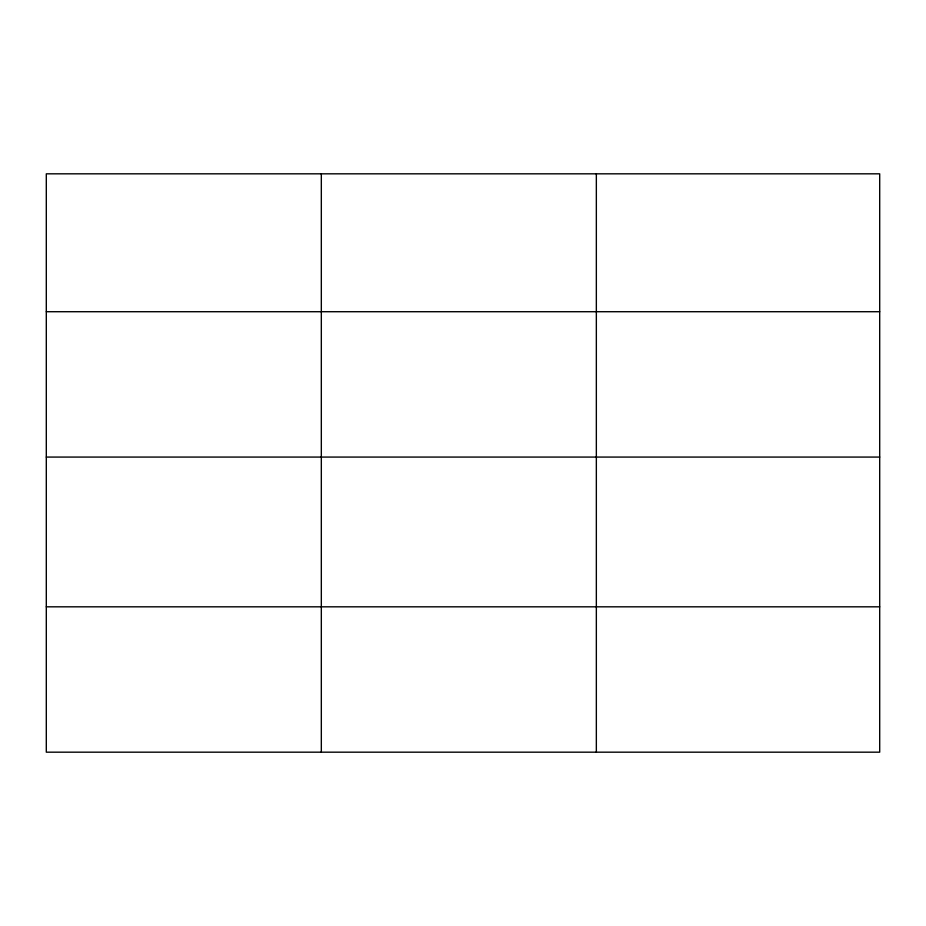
<?xml version="1.0" encoding="UTF-8"?>
<svg xmlns="http://www.w3.org/2000/svg" width="926" height="926" viewBox="0 0 926 926"><rect width="100%" height="100%" fill="white"/><g stroke="black" fill="none" stroke-linecap="round" stroke-linejoin="round"><path stroke-width="1.39" d="M879.7 457.074L879.7 173.822L46.3 173.822L46.3 752.178L879.7 752.178L879.7 457.074L46.3 457.074M46.3 311.715L879.7 311.715M46.3 606.819L879.7 606.819M596.344 173.822L596.344 752.178M321.322 173.822L321.322 752.178"/></g></svg>
